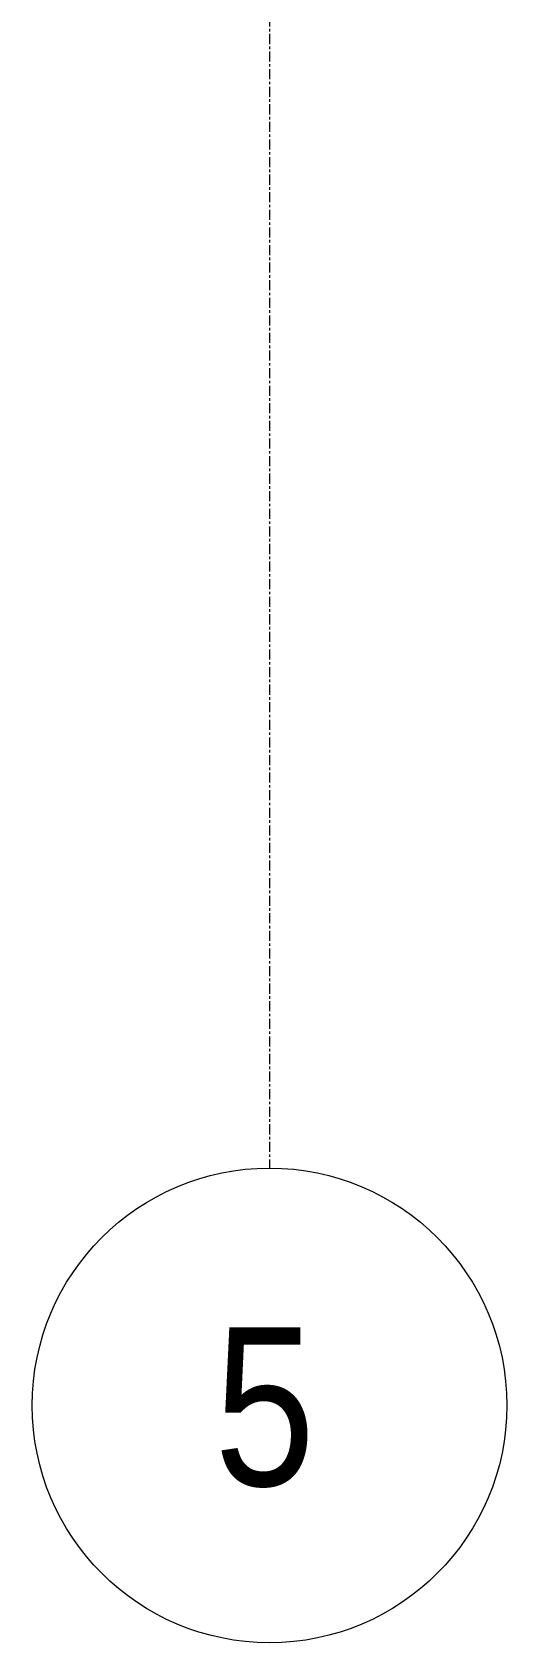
# Model space of a CAD drawing. Header units: centimetres. Extents: x -13617 to -9515, y -261 to 6553.
# Drawn here: x -11387.4 to -11327.4, y 1649.9 to 1853.5 of the extents above; entities that cross this region are included whole.
import ezdxf

# ---------------------------------------------------------------- set-up
doc = ezdxf.new("R2010")
doc.units = ezdxf.units.CM
doc.linetypes.add('Grid Line', pattern=[2.2225, 1.27, -0.3175, 0.3175, -0.3175])
doc.layers.add('S-GRID', color=7, linetype='Continuous', lineweight=9)
doc.layers.add('S-GRID-IDEN', color=7, linetype='Continuous', lineweight=9)
doc.styles.add('Saira Condensed', font='SairaCondensed-Regular.ttf', dxfattribs={"height": 20})

# ---------------------------------------------------------------- blocks, each defined once
blk = doc.blocks.new('Grid - 3mm-1647199-Planta patio maniobras')
at = {"layer": 'S-GRID-IDEN', "color": 253, "true_color": 0xaaaaaa}
blk.add_circle((0, 0), 0.3, dxfattribs=at)

msp = doc.modelspace()

# ---------------------------------------------------------------- linework, layer by layer
at = {"layer": 'S-GRID', "color": 253, "linetype": 'Grid Line', "true_color": 0xaaaaaa}
msp.add_line((-11357.35, 1959.95), (-11357.35, 1709.95), dxfattribs=at)

# ---------------------------------------------------------------- block references
at = {"layer": 'S-GRID-IDEN', "color": 253, "true_color": 0xaaaaaa, "xscale": 99.99999999999993, "yscale": 99.99999999999993, "zscale": 99.99999999999993, "rotation": 180}
msp.add_blockref('Grid - 3mm-1647199-Planta patio maniobras', (-11357.35, 1679.95), dxfattribs=at)

# ---------------------------------------------------------------- texts
at = {"layer": 'S-GRID-IDEN', "color": 253, "true_color": 0xaaaaaa, "insert": (-11364.33, 1689.8), "char_height": 20, "width": 16.0337, "attachment_point": 1, "style": 'Saira Condensed'}
msp.add_mtext('5', dxfattribs=at)

doc.saveas('drawing.dxf')
